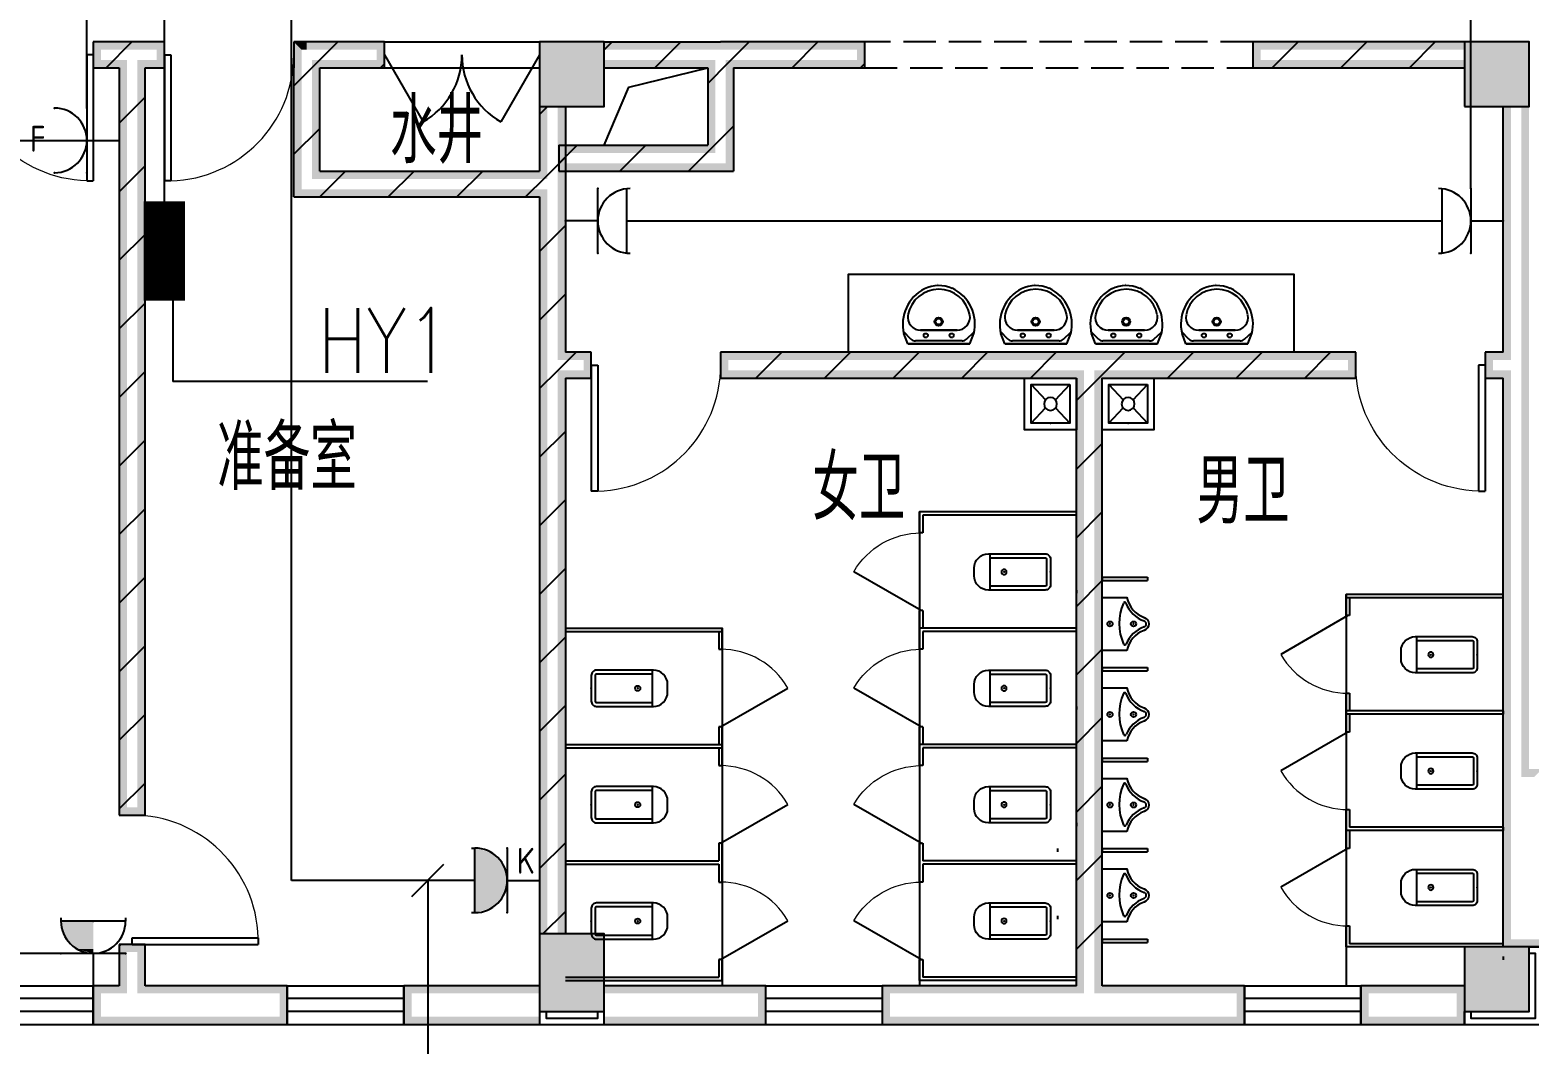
# Model space of a CAD drawing. Extents: x 101023 to 279373, y -114511 to 293844.
# Drawn here: x 169540 to 181130, y 260687 to 268530 of the extents above; entities that cross this region are included whole.
import ezdxf
from ezdxf.enums import TextEntityAlignment as Align

# ---------------------------------------------------------------- set-up
doc = ezdxf.new("R2010")
doc.units = 0
doc.header["$LTSCALE"] = 1000
doc.header["$MEASUREMENT"] = 0
doc.linetypes.add('DASH', pattern=[0.35, 0.25, -0.1])
for name, color, linetype in [('A-DOOR-HOLE', 161, 'Continuous'), ('A-Fixt', 81, 'Continuous'), ('A-WALL-PATT', 252, 'Continuous'), ('BZ', 7, 'Continuous'), ('COLUMN', 2, 'Continuous'), ('DIM-照明', 3, 'Continuous'), ('DOOR_FIRE', 4, 'Continuous'), ('EQUIP-插座', 3, 'Continuous'), ('EQUIP-照明', 3, 'Continuous'), ('EQUIP-箱柜', 3, 'Continuous'), ('PUB_HATCH', 8, 'Continuous'), ('PUB_TEXT', 7, 'Continuous'), ('PUB_WALL', 2, 'Continuous'), ('STAIR', 2, 'Continuous'), ('WALL', 2, 'Continuous'), ('WINDOW', 2, 'Continuous'), ('WIRE-照明', 6, 'Continuous'), ('厕卫厨', 252, 'Continuous'), ('厨卫', 252, 'Continuous')]:
    doc.layers.add(name, color=color, linetype=linetype)
doc.styles.add('_TEL_ATTDEF', font='gbenor', dxfattribs={"bigfont": 'gbcbig'})
doc.styles.add('_TEL_DIM', font='simplex.shx', dxfattribs={"width": 0.8, "height": 3.5, "bigfont": 'gbcbig.shx'})
doc.styles.get("Standard").update_dxf_attribs({"font": 'simplex.shx', "width": 0.8, "bigfont": 'gbcbig.shx'})
pattern_1 = [(45, (-908016.57, -754752.9), (-265.16515, 265.16515), [])]

# ---------------------------------------------------------------- blocks, each defined once
blk = doc.blocks.new('$equip$00002810')
for p, q in [((0.5, 0.5), (-0.5, 0.5)), ((0, 0.5), (0, 0))]:
    blk.add_line(p, q)
blk.add_arc((0, 1), 0.5, 180, 0)
for p in [(-0.5, 1), (0.5, 1), (-0.5, 0.5), (0.5, 0.5), (0, 0)]:
    blk.add_point(p)
at = {"color": 7, "style": '_TEL_DIM'}
blk.add_attdef('$TEXT$', text='', height=0.4, dxfattribs=at).set_placement((0.023, 1.257), align=Align.MIDDLE_CENTER)
at = {"color": 7, "style": '_TEL_DIM', "flags": 1}
for tag in ['A', 'REMARK']:
    blk.add_attdef(tag, text='', height=0.000025, dxfattribs=at).set_placement((0, 0), align=Align.MIDDLE_CENTER)
blk = doc.blocks.new('$equip$00001238')
for p, q in [((0.497, 0.95), (-0.497, 0.95)), ((0.5, 0.5), (-0.5, 0.5)), ((0, 0.5), (0, 0))]:
    blk.add_line(p, q)
blk.add_arc((0, 1), 0.5, 180, 0)
for p in [(0, 0.95), (-0.5, 0.5), (0.5, 0.5), (0, 0)]:
    blk.add_point(p)
at = {"flags": 9}
blk.add_attdef('A', (0, 0), '', height=0.00002, dxfattribs=at)
blk = doc.blocks.new('*X151')
at = {"color": 0}
for p, q in [((-250, 32.8), (-82.8, 200)), ((-250, 68.2), (-118.2, 200)), ((-250, 103.6), (-153.6, 200)), ((-250, 138.9), (-188.9, 200)), ((-250, 174.3), (-224.3, 200)), ((-247.5, 0), (-47.5, 200)), ((-212.1, 0), (-12.1, 200)), ((-176.8, 0), (23.2, 200)), ((-141.4, 0), (58.6, 200)), ((-106.1, 0), (93.9, 200)), ((-70.7, 0), (129.3, 200)), ((-35.4, 0), (164.6, 200)), ((0, 0), (200, 200)), ((35.4, 0), (235.4, 200)), ((70.7, 0), (250, 179.3)), ((106.1, 0), (250, 143.9)), ((141.4, 0), (250, 108.6)), ((176.8, 0), (250, 73.2)), ((212.1, 0), (250, 37.9)), ((247.5, 0), (250, 2.5))]:
    blk.add_line(p, q, dxfattribs=at)
blk = doc.blocks.new('$equip$00002943')
for p, q in [((-0.75, 0.6), (-0.75, 0)), ((0.75, 0.6), (-0.75, 0.6)), ((0.75, 0), (0.75, 0.6)), ((-0.75, 0), (0.75, 0))]:
    blk.add_line(p, q)
for points, const_width in [([(-0.75, 0.3), (0.75, 0.3)], 0.6), ([(-0.75, 0.6), (-0.75, 0), (0.75, 0), (0.75, 0.6), (-0.75, 0.6), (-0.75, 0)], 0.04)]:
    blk.add_lwpolyline(points, dxfattribs=dict(const_width=const_width))
for p in [(0, 0.6), (-0.75, 0.3), (0.75, 0.3), (0, 0)]:
    blk.add_point(p)
at = {"xscale": 0.00300000000061118, "yscale": 0.00300000000061118, "zscale": 0.00300000000061118}
blk.add_blockref('*X151', (0, 0), dxfattribs=at)
at = {"color": 7, "style": '_TEL_DIM', "flags": 1}
for tag in ['A', 'REMARK']:
    blk.add_attdef(tag, text='', height=0.00002, dxfattribs=at).set_placement((0, 0), align=Align.MIDDLE_CENTER)
blk = doc.blocks.new('$equip$00001764')
for p, q in [((-0.5, 1.05), (-0.5, 1)), ((-0.5, 1), (0.5, 1)), ((0.5, 1.05), (0.5, 1)), ((0.5, 0.5), (-0.5, 0.5)), ((0, 0.5), (0, 0))]:
    blk.add_line(p, q)
blk.add_arc((0, 1), 0.5, 180, 0)
for p in [(-0.5, 0.5), (0.5, 0.5), (0, 0)]:
    blk.add_point(p)
for points in [[(0.433, 0.75), (-0.433, 0.75), (0.5, 1), (-0.5, 1)], [(0.25, 0.567), (-0.25, 0.567), (0.433, 0.75), (-0.433, 0.75)], [(0, 0.5), (0, 0.5), (0.25, 0.567), (-0.25, 0.567)]]:
    blk.add_solid(points)
at = {"color": 7, "style": '_TEL_DIM'}
blk.add_attdef('$TEXT$', text='', height=0.4, dxfattribs=at).set_placement((0.303, 0.211), align=Align.MIDDLE_CENTER)
at = {"color": 7, "style": '_TEL_DIM', "flags": 1}
blk.add_attdef('A', text='', height=0.00002, dxfattribs=at).set_placement((0, 0), align=Align.MIDDLE_CENTER)
blk = doc.blocks.new('$equip$00001239')
for p, q in [((-0.5, 1.05), (-0.5, 1)), ((0.5, 1), (-0.5, 1)), ((0.5, 1.05), (0.5, 1)), ((0.5, 0.5), (-0.5, 0.5)), ((0, 0.5), (0, 0))]:
    blk.add_line(p, q)
blk.add_arc((0, 1), 0.5, 180, 0)
for points in [[(0, 0.75), (-0.433, 0.75), (0, 1), (-0.5, 1)], [(0, 0.567), (-0.25, 0.567), (0, 0.75), (-0.433, 0.75)], [(0, 0.5), (0, 0.5), (0, 0.567), (-0.25, 0.567)]]:
    blk.add_solid(points)
at = {"layer": 'EQUIP-照明'}
for p in [(0, 1), (-0.5, 0.5), (0.5, 0.5), (0, 0)]:
    blk.add_point(p, dxfattribs=at)
at = {"layer": 'EQUIP-照明', "flags": 9}
blk.add_attdef('A', (0, 0), '', height=0.00002, dxfattribs=at)
blk = doc.blocks.new('$lvtry$00000202')
at = {"color": 0}
for p, q in [((-110, -40, 0), (-110, -470, 0)), ((100, -30, 0), (-100, -30, 0)), ((110, -470, 0), (110, -40, 0)), ((140, -470, 0), (-140, -470, 0))]:
    blk.add_line(p, q, dxfattribs=at)
at = {"color": 0, "elevation": 0}
blk.add_lwpolyline([(140, -40, 0.414214), (100, 0), (-100, 0, 0.414214), (-140, -40), (-140, -480, 0.414214), (-30, -590), (30, -590, 0.414214), (140, -480)], format="xyb", close=True, dxfattribs=at)
at = {"color": 0}
blk.add_circle((0, -359, 0), 20, dxfattribs=at)
for centre, start, end in [((-100, -40, 0), 90, 180), ((100, -40, 0), 0, 90)]:
    blk.add_arc(centre, 10, start, end, dxfattribs=at)
for p in [(0, 0, 0), (0, -359, 0)]:
    blk.add_point(p, dxfattribs=at)
blk = doc.blocks.new('$TCHSYS$APDOOR2D')
blk.add_line((0.5, 0), (0, 0.866))
at = {"lineweight": 13}
blk.add_arc((0.5, 0), 1, 120, 180, dxfattribs=at)
blk = doc.blocks.new('_E6')
for p, q in [((240, 0), (-240, 0)), ((-237, 0), (239, 0)), ((240, 0), (270, -79)), ((-213, -36), (-271, -91)), ((-240, 0), (-270, -79)), ((-179, -23), (181, -23)), ((141, -105), (-141, -105)), ((-141, -105), (141, -105)), ((217, -37), (274, -95))]:
    blk.add_line(p, q)
for centre, radius in [((-99, -65), 16.3), ((101, -65), 16.3), ((2, -172), 31.6), ((2, -172), 23)]:
    blk.add_circle(centre, radius)
for centre, radius, start, end in [((28, -152), 307, 166.1751, 244.7296), ((-141, -205), 100, 90, 190.5602), ((-179, -73), 50, 90, 133.181), ((-28, -152), 307, 297.0639, 13.8249), ((141, -205), 100, 349.4398, 90), ((181, -73), 50, 44.5607, 90), ((0, -179), 243, 190.5602, 349.4398), ((0, -201), 250, 245.8071, 296.4628), ((28, -152), 307, 266.589, 266.5936)]:
    blk.add_arc(centre, radius, start, end)
at = {"width": 0.8, "flags": 9}
for tag in ['XSIZE', 'YSIZE']:
    blk.add_attdef(tag, (0, 0), '', height=0.5, dxfattribs=at)
blk = doc.blocks.new('$lvtry$00000191')
for p, q in [((-150, -150), (-39, -269)), ((39, -269), (150, -150)), ((-150, -450), (-39, -331)), ((39, -331), (150, -450))]:
    blk.add_line(p, q)
for points in [[(200, -500), (200, -100), (-200, -100), (-200, -500)], [(150, -450), (150, -150), (-150, -150), (-150, -450)]]:
    blk.add_lwpolyline(points, close=True)
blk.add_circle((0, -300), 50)
blk.add_point((0, -150))
blk = doc.blocks.new('$DorLib2D$00000001')
for p, q in [((0.45, 0.975), (0.5, 0.975)), ((0.45, 0), (0.45, 0.975)), ((0.5, 0), (0.5, 0.975)), ((0.5, 0), (0.45, 0))]:
    blk.add_line(p, q)
at = {"lineweight": 13}
blk.add_arc((0.475, 0), 0.975, 91.4693, 180, dxfattribs=at)
blk = doc.blocks.new('$WINLIB2D$00000001')
at = {"color": 0}
for points in [[(-0.5, 0.5), (-0.5, -0.5)], [(-0.5, 0.5), (0.5, 0.5)], [(0.5, -0.5), (0.5, 0.5)], [(0.5, 0.1667), (-0.5, 0.1667)], [(0.5, -0.1667), (-0.5, -0.1667)], [(-0.5, -0.5), (0.5, -0.5)]]:
    blk.add_lwpolyline(points, dxfattribs=at)
blk = doc.blocks.new('$lvtry$00000222')
at = {"color": 0, "elevation": 0}
blk.add_lwpolyline([(-205, -191), (-205, 0), (205, 0), (205, -191, 0.268068), (51, -323, -0.317765), (0, -360, -0.317765), (-51, -323, 0.268068)], format="xyb", close=True, dxfattribs=at)
at = {"color": 0}
for centre in [(0, -60, 0), (0, -242, 0)]:
    blk.add_circle(centre, 20, dxfattribs=at)
for centre, radius, start, end in [((-152, -175, 0), 10, 114.1084, 248.1394), ((5, -526, 0), 395, 66.6675, 114.1084), ((-243, -401, 0), 233, 19.2639, 68.1394), ((243, -401, 0), 233, 110.4941, 160.7361), ((158, -173, 0), 10, 290.4941, 66.6675), ((0, -316, 0), 24, 199.2639, 269.4998), ((0, -316, 0), 24, 270.5002, 340.7361)]:
    blk.add_arc(centre, radius, start, end, dxfattribs=at)
for p in [(0, -60, 0), (0, -242, 0)]:
    blk.add_point(p, dxfattribs=at)
blk = doc.blocks.new('$DorLib2D$00000231')
at = {"color": 0}
for p, q in [((-0.5, 0), (-0.25, 0.433)), ((0.5, 0), (0.25, 0.433))]:
    blk.add_line(p, q, dxfattribs=at)
for centre, start, end in [((-0.5, 0), 0, 60), ((0.5, 0), 120, 180)]:
    blk.add_arc(centre, 0.5, start, end, dxfattribs=at)
blk = doc.blocks.new('_FZH')
blk.add_lwpolyline([(-0.5, -0.5), (0.5, -0.5), (0.5, 0.5), (-0.5, 0.5)], close=True)
at = {"layer": 'PUB_HATCH'}
blk.add_solid([(-0.5, -0.5), (0.5, -0.5), (-0.5, 0.5), (0.5, 0.5)], dxfattribs=at)
blk = doc.blocks.new('A$C40CE5D7B')
at = {"layer": 'A-WALL-PATT'}
h = blk.add_hatch(dxfattribs=at)
h.set_pattern_fill('普通砖', color=256, scale=150, style=0)
h.set_pattern_definition(pattern_1)
h.paths.add_polyline_path([(54000, 101637), (54000, 101770), (53700, 101770), (53700, 101570), (53900, 101570), (53960, 101630)])
h = blk.add_hatch(dxfattribs=at)
h.set_pattern_fill('普通砖', color=256, scale=150, style=0)
h.set_pattern_definition(pattern_1)
h.paths.add_polyline_path([(54040, 101630), (54100, 101570), (54250, 101570), (54250, 101770), (54000, 101770), (54000, 101637)])
h = blk.add_hatch(dxfattribs=at)
h.set_pattern_fill('普通砖', color=256, scale=150, style=0)
h.set_pattern_definition(pattern_1)
h.paths.add_polyline_path([(55390, 101630), (55450, 101570), (55950, 101570), (55950, 101770), (55350, 101770), (55350, 101637)])
h = blk.add_hatch(dxfattribs=at)
h.set_pattern_fill('普通砖', color=256, scale=150, style=0)
h.set_pattern_definition(pattern_1)
h.paths.add_polyline_path([(57650, 101770), (57650, 101570), (58450, 101570), (58510, 101630), (58550, 101637), (58550, 101770)])
h = blk.add_hatch(dxfattribs=at)
h.set_pattern_fill('普通砖', color=256, scale=150, style=0)
h.set_pattern_definition(pattern_1)
h.paths.add_polyline_path([(58590, 101630), (58650, 101570), (59664, 101570), (59664, 101770), (58550, 101770), (58550, 101637)])
h = blk.add_hatch(dxfattribs=at)
h.set_pattern_fill('普通砖', color=256, scale=150, style=0)
h.set_pattern_definition(pattern_1)
h.paths.add_polyline_path([(64300, 101570), (64300, 101770), (62664, 101770), (62664, 101570)])
h = blk.add_hatch(dxfattribs=at)
h.set_pattern_fill('普通砖', color=256, scale=150, style=0)
h.set_pattern_definition(pattern_1)
h.paths.add_polyline_path([(53960, 101630), (53900, 101570), (53900, 95790), (54100, 95790), (54100, 101570), (54040, 101630), (54000, 101637)])
h = blk.add_hatch(dxfattribs=at)
h.set_pattern_fill('普通砖', color=256, scale=150, style=0)
h.set_pattern_definition(pattern_1)
h.paths.add_polyline_path([(55250, 100570), (55450, 100770), (55450, 101570), (55390, 101630), (55350, 101637), (55310, 101630), (55250, 101570)])
h = blk.add_hatch(dxfattribs=at)
h.set_pattern_fill('普通砖', color=256, scale=150, style=0)
h.set_pattern_definition(pattern_1)
h.paths.add_polyline_path([(58550, 101637), (58510, 101630), (58450, 101570), (58450, 100970), (58650, 100770), (58650, 101570), (58590, 101630)])
h = blk.add_hatch(dxfattribs=at)
h.set_pattern_fill('普通砖', color=256, scale=150, style=0)
h.set_pattern_definition(pattern_1)
h.paths.add_polyline_path([(57350, 101270), (57150, 101270), (57150, 100770), (57210, 100710), (57217, 100670), (57350, 100670)])
h = blk.add_hatch(dxfattribs=at)
h.set_pattern_fill('普通砖', color=256, scale=150, style=0)
h.set_pattern_definition(pattern_1)
h.paths.add_polyline_path([(57300, 100970), (57300, 100770), (58650, 100770), (58450, 100970)])
h = blk.add_hatch(dxfattribs=at)
h.set_pattern_fill('普通砖', color=256, scale=150, style=0)
h.set_pattern_definition(pattern_1)
h.paths.add_polyline_path([(55450, 100770), (55250, 100570), (57150, 100570), (57210, 100630), (57217, 100670), (57210, 100710), (57150, 100770)])
h = blk.add_hatch(dxfattribs=at)
h.set_pattern_fill('普通砖', color=256, scale=150, style=0)
h.set_pattern_definition(pattern_1)
h.paths.add_polyline_path([(57217, 100670), (57210, 100630), (57150, 100570), (57150, 99270), (57283, 99270), (57290, 99310), (57350, 99370), (57350, 100670)])
h = blk.add_hatch(dxfattribs=at)
h.set_pattern_fill('普通砖', color=256, scale=150, style=0)
h.set_pattern_definition(pattern_1)
h.paths.add_polyline_path([(57290, 99230), (57350, 99170), (57550, 99170), (57550, 99370), (57350, 99370), (57290, 99310), (57283, 99270)])
h = blk.add_hatch(dxfattribs=at)
h.set_pattern_fill('普通砖', color=256, scale=150, style=0)
h.set_pattern_definition(pattern_1)
h.paths.add_polyline_path([(61400, 99237), (61400, 99370), (58550, 99370), (58550, 99170), (61300, 99170), (61360, 99230)])
h = blk.add_hatch(dxfattribs=at)
h.set_pattern_fill('普通砖', color=256, scale=150, style=0)
h.set_pattern_definition(pattern_1)
h.paths.add_polyline_path([(61440, 99230), (61500, 99170), (63460, 99170), (63460, 99370), (61400, 99370), (61400, 99237)])
h = blk.add_hatch(dxfattribs=at)
h.set_pattern_fill('普通砖', color=256, scale=150, style=0)
h.set_pattern_definition(pattern_1)
h.paths.add_polyline_path([(57150, 94870), (57350, 94870), (57350, 99170), (57290, 99230), (57283, 99270), (57150, 99270)])
h = blk.add_hatch(dxfattribs=at)
h.set_pattern_fill('普通砖', color=256, scale=150, style=0)
h.set_pattern_definition(pattern_1)
h.paths.add_polyline_path([(61400, 94370), (61500, 94470), (61500, 99170), (61440, 99230), (61400, 99237), (61360, 99230), (61300, 99170), (61300, 94470)])
h = blk.add_hatch(dxfattribs=at)
h.set_pattern_fill('普通砖', color=256, scale=150, style=0)
h.set_pattern_definition(pattern_1)
h.paths.add_polyline_path([(54000, 94370), (54100, 94470), (54100, 94790), (53900, 94790), (53900, 94470)])
at = {"layer": 'PUB_WALL'}
for points in [[(54000, 101770), (53700, 101770), (53760, 101710), (54000, 101710)], [(53700, 101770), (53700, 101570), (53760, 101630), (53760, 101710)], [(54250, 101770), (54000, 101770), (54000, 101710), (54190, 101710)], [(54250, 101570), (54250, 101770), (54190, 101710), (54190, 101630)], [(55350, 101770), (55250, 101770), (55310, 101710), (55350, 101710)], [(55250, 101770), (55250, 101570), (55310, 101630), (55310, 101710)], [(55950, 101770), (55350, 101770), (55350, 101710), (55890, 101710)], [(55950, 101570), (55950, 101770), (55890, 101710), (55890, 101630)], [(57650, 101770), (57150, 101770), (57210, 101710), (57590, 101710)], [(57150, 101770), (57150, 101270), (57210, 101330), (57210, 101710)], [(57650, 101270), (57650, 101770), (57590, 101710), (57590, 101330)], [(57650, 101770), (57650, 101710), (58550, 101710), (58550, 101770)], [(59664, 101770), (58550, 101770), (58550, 101710), (59604, 101710)], [(59664, 101570), (59664, 101770), (59604, 101710), (59604, 101630)], [(64300, 101710), (64300, 101770), (62664, 101770), (62724, 101710)], [(62664, 101770), (62664, 101570), (62724, 101630), (62724, 101710)], [(64800, 101770), (64300, 101770), (64360, 101710), (64740, 101710)], [(64300, 101770), (64300, 101270), (64360, 101330), (64360, 101710)], [(64800, 101770), (64800, 101270), (64740, 101270), (64740, 99270), (64800, 99270), (64800, 101770)], [(64800, 101270), (64800, 101770), (64740, 101710), (64740, 101330)], [(64800, 101770), (64800, 101770), (64800, 101770)], [(53700, 101570), (53900, 101570), (53960, 101630), (53760, 101630)], [(53900, 101570), (53900, 95790), (53960, 95850), (53960, 101630)], [(54100, 95790), (54100, 101570), (54040, 101630), (54040, 95850)], [(54100, 101570), (54250, 101570), (54190, 101630), (54040, 101630)], [(55250, 100570), (55250, 101570), (55310, 101630), (55310, 100630)], [(55450, 100770), (55450, 101570), (55390, 101630), (55390, 100710)], [(55450, 101570), (55950, 101570), (55890, 101630), (55390, 101630)], [(57650, 101630), (57650, 101570), (58450, 101570), (58510, 101630)], [(58450, 101570), (58450, 100970), (58510, 100910), (58510, 101630)], [(58650, 101570), (59664, 101570), (59604, 101630), (58590, 101630)], [(58650, 101570), (58650, 100770), (58590, 100830), (58590, 101630)], [(64300, 101570), (64300, 101630), (62724, 101630), (62664, 101570)], [(57150, 101270), (57650, 101270), (57590, 101330), (57210, 101330)], [(64300, 101270), (64800, 101270), (64740, 101330), (64360, 101330)], [(57210, 101270), (57150, 101270), (57150, 100770), (57210, 100710)], [(57350, 101270), (57290, 101270), (57290, 100670), (57350, 100670)], [(64660, 101270), (64600, 101270), (64600, 99370), (64660, 99310)], [(57300, 100970), (58450, 100970), (58510, 100910), (57300, 100910)], [(57300, 100970), (57300, 100770), (57360, 100770), (57360, 100970)], [(57300, 100770), (58650, 100770), (58590, 100830), (57300, 100830)], [(55450, 100770), (57150, 100770), (57210, 100710), (55390, 100710)], [(55250, 100570), (57150, 100570), (57210, 100630), (55310, 100630)], [(57150, 100570), (57150, 99270), (57210, 99270), (57210, 100630)], [(57350, 100670), (57350, 99370), (57290, 99310), (57290, 100670)], [(57550, 99370), (57350, 99370), (57290, 99310), (57490, 99310)], [(57550, 99170), (57550, 99370), (57490, 99310), (57490, 99230)], [(61400, 99370), (58550, 99370), (58610, 99310), (61400, 99310)], [(58550, 99370), (58550, 99170), (58610, 99230), (58610, 99310)], [(63460, 99370), (61400, 99370), (61400, 99310), (63400, 99310)], [(63460, 99170), (63460, 99370), (63400, 99310), (63400, 99230)], [(64600, 99370), (64460, 99370), (64520, 99310), (64660, 99310)], [(64460, 99370), (64460, 99170), (64520, 99230), (64520, 99310)], [(57150, 94870), (57210, 94870), (57210, 99270), (57150, 99270)], [(57290, 94870), (57350, 94870), (57350, 99170), (57290, 99230)], [(57350, 99170), (57550, 99170), (57490, 99230), (57290, 99230)], [(58550, 99170), (61300, 99170), (61360, 99230), (58610, 99230)], [(61300, 94470), (61300, 99170), (61360, 99230), (61360, 94410)], [(61500, 94470), (61500, 99170), (61440, 99230), (61440, 94410)], [(61500, 99170), (63460, 99170), (63400, 99230), (61440, 99230)], [(64460, 99170), (64600, 99170), (64660, 99230), (64520, 99230)], [(64600, 96145), (64600, 99170), (64660, 99230), (64660, 96145)], [(64800, 96145), (64800, 99270), (64740, 99270), (64740, 96145)], [(64600, 94770), (64660, 94770), (64660, 96145), (64600, 96145)], [(64900, 96145), (64740, 96145), (64740, 96085), (64840, 96085)], [(53900, 95790), (54100, 95790), (54040, 95850), (53960, 95850)], [(57650, 94870), (57150, 94870), (57210, 94810), (57590, 94810)], [(57150, 94870), (57150, 94270), (57210, 94330), (57210, 94810)], [(57650, 94270), (57650, 94870), (57590, 94810), (57590, 94330)], [(64600, 94770), (64900, 94770), (64900, 94830), (64600, 94830)], [(54100, 94790), (53900, 94790), (53960, 94730), (54040, 94730)], [(53900, 94790), (53900, 94470), (53960, 94410), (53960, 94730)], [(54100, 94470), (54100, 94790), (54040, 94730), (54040, 94410)], [(64800, 94770), (64300, 94770), (64360, 94710), (64740, 94710)], [(64300, 94770), (64300, 94270), (64360, 94330), (64360, 94710)], [(64800, 94270), (64800, 94770), (64740, 94710), (64740, 94330)], [(53900, 94470), (53700, 94470), (53760, 94410), (53960, 94410)], [(53700, 94470), (53700, 94170), (53760, 94230), (53760, 94410)], [(55200, 94470), (54100, 94470), (54040, 94410), (55140, 94410)], [(55200, 94170), (55200, 94470), (55140, 94410), (55140, 94230)], [(57150, 94470), (56100, 94470), (56160, 94410), (57150, 94410)], [(56100, 94470), (56100, 94170), (56160, 94230), (56160, 94410)], [(57650, 94470), (57650, 94410), (58840, 94410), (58900, 94470)], [(58900, 94170), (58900, 94470), (58840, 94410), (58840, 94230)], [(61300, 94470), (59800, 94470), (59860, 94410), (61360, 94410)], [(59800, 94470), (59800, 94170), (59860, 94230), (59860, 94410)], [(62600, 94470), (61500, 94470), (61440, 94410), (62540, 94410)], [(62600, 94170), (62600, 94470), (62540, 94410), (62540, 94230)], [(64300, 94470), (63500, 94470), (63560, 94410), (64240, 94410)], [(63500, 94470), (63500, 94170), (63560, 94230), (63560, 94410)], [(64300, 94170), (64300, 94470), (64240, 94410), (64240, 94230)], [(53700, 94170), (54000, 94170), (54000, 94230), (53760, 94230)], [(54000, 94170), (55200, 94170), (55140, 94230), (54000, 94230)], [(56100, 94170), (57150, 94170), (57150, 94230), (56160, 94230)], [(57150, 94270), (57650, 94270), (57590, 94330), (57210, 94330)], [(57650, 94170), (58900, 94170), (58840, 94230), (57650, 94230)], [(59800, 94170), (61400, 94170), (61400, 94230), (59860, 94230)], [(61400, 94170), (62600, 94170), (62540, 94230), (61400, 94230)], [(63500, 94170), (64300, 94170), (64240, 94230), (63560, 94230)], [(64300, 94270), (64800, 94270), (64740, 94330), (64360, 94330)]]:
    blk.add_hatch(color=256, dxfattribs=at).paths.add_polyline_path(points)
for points in [[(57650, 100970), (57841, 101420), (58450, 101570)], [(61300, 98135), (60087, 98135), (60087, 94470)], [(64600, 97495), (63387, 97495), (63387, 94470)], [(57350, 97235), (58562, 97235), (58562, 94470)], [(64300, 94270), (64300, 94170), (64900, 94170), (64900, 94770), (64800, 94770)], [(64350, 94270), (64350, 94220), (64850, 94220), (64850, 94720), (64800, 94720)], [(57150, 94270), (57150, 94170), (57650, 94170), (57650, 94270)], [(57200, 94270), (57200, 94220), (57600, 94220), (57600, 94270)]]:
    blk.add_lwpolyline(points)
at = {"layer": 'A-DOOR-HOLE', "linetype": 'DASH'}
for p, q in [((62664, 101770), (59664, 101770)), ((59664, 101570), (62664, 101570))]:
    blk.add_line(p, q, dxfattribs=at)
at = {"layer": 'DOOR_FIRE'}
for p, q in [((55950, 101770), (57150, 101770)), ((55950, 101570), (57150, 101570))]:
    blk.add_line(p, q, dxfattribs=at)
at = {"layer": 'WALL'}
for p, q in [((54000, 101770), (53700, 101770)), ((53700, 101770), (53700, 101570)), ((54250, 101770), (54000, 101770)), ((54250, 101570), (54250, 101770)), ((55350, 101770), (55250, 101770)), ((55250, 101770), (55250, 101570)), ((55950, 101770), (55350, 101770)), ((55950, 101570), (55950, 101770)), ((57650, 101770), (58550, 101770)), ((59664, 101770), (58550, 101770)), ((59664, 101570), (59664, 101770)), ((64300, 101770), (62664, 101770)), ((62664, 101770), (62664, 101570)), ((64800, 101770), (64800, 101770)), ((53700, 101570), (53900, 101570)), ((53900, 101570), (53900, 95790)), ((54100, 95790), (54100, 101570)), ((54100, 101570), (54250, 101570)), ((55250, 100570), (55250, 101570)), ((55450, 100770), (55450, 101570)), ((55450, 101570), (55950, 101570)), ((57650, 101570), (58450, 101570)), ((58450, 101570), (58450, 100970)), ((58650, 101570), (59664, 101570)), ((58650, 101570), (58650, 100770)), ((62664, 101570), (64300, 101570)), ((57150, 101270), (57150, 100770)), ((57350, 101270), (57350, 100670)), ((64600, 99370), (64600, 101270)), ((57300, 100970), (58450, 100970)), ((57300, 100970), (57300, 100770)), ((55450, 100770), (57150, 100770)), ((57300, 100770), (58650, 100770)), ((57350, 100670), (57350, 99370)), ((55250, 100570), (57150, 100570)), ((57150, 100570), (57150, 99270)), ((57550, 99370), (57350, 99370)), ((57550, 99170), (57550, 99370)), ((61400, 99370), (58550, 99370)), ((58550, 99370), (58550, 99170)), ((63460, 99370), (61400, 99370)), ((63460, 99170), (63460, 99370)), ((64600, 99370), (64460, 99370)), ((64460, 99370), (64460, 99170)), ((57150, 99270), (57150, 94870)), ((57350, 99170), (57350, 94870)), ((57350, 99170), (57550, 99170)), ((58550, 99170), (61300, 99170)), ((61300, 94470), (61300, 99170)), ((61500, 94470), (61500, 99170)), ((61500, 99170), (63460, 99170)), ((64460, 99170), (64600, 99170)), ((64600, 96145), (64600, 99170)), ((61500, 97630), (61850, 97630)), ((61500, 97630), (61500, 97605)), ((61500, 97605), (61850, 97605)), ((61850, 97630), (61850, 97605)), ((61500, 96930), (61850, 96930)), ((61500, 96930), (61500, 96905)), ((61500, 96905), (61850, 96905)), ((61850, 96930), (61850, 96905)), ((61500, 96230), (61850, 96230)), ((61500, 96230), (61500, 96205)), ((61500, 96205), (61850, 96205)), ((61850, 96230), (61850, 96205)), ((64600, 94770), (64600, 96145)), ((53900, 95790), (54100, 95790)), ((61500, 95530), (61850, 95530)), ((61500, 95530), (61500, 95505)), ((61500, 95505), (61850, 95505)), ((61850, 95530), (61850, 95505)), ((61500, 94830), (61850, 94830)), ((61500, 94830), (61500, 94805)), ((61500, 94805), (61850, 94805)), ((61850, 94830), (61850, 94805)), ((54100, 94790), (53900, 94790)), ((53900, 94790), (53900, 94470)), ((54100, 94470), (54100, 94790)), ((64800, 94770), (64900, 94770)), ((53900, 94470), (53700, 94470)), ((53700, 94470), (53700, 94170)), ((55200, 94470), (54100, 94470)), ((55200, 94170), (55200, 94470)), ((57150, 94470), (56100, 94470)), ((56100, 94470), (56100, 94170)), ((58900, 94470), (57650, 94470)), ((58900, 94170), (58900, 94470)), ((61300, 94470), (59800, 94470)), ((59800, 94470), (59800, 94170)), ((62600, 94470), (61500, 94470)), ((62600, 94170), (62600, 94470)), ((64300, 94470), (63500, 94470)), ((63500, 94470), (63500, 94170)), ((64300, 94170), (64300, 94270)), ((53700, 94170), (54000, 94170)), ((54000, 94170), (55200, 94170)), ((56100, 94170), (57150, 94170)), ((57650, 94170), (58900, 94170)), ((59800, 94170), (61400, 94170)), ((61400, 94170), (62600, 94170)), ((63500, 94170), (64300, 94170))]:
    blk.add_line(p, q, dxfattribs=at)
at = {"layer": '厕卫厨'}
blk.add_lwpolyline([(62985, 99370), (62985, 99970), (59535, 99970), (59535, 99370)], dxfattribs=at)
at = {"layer": '厨卫'}
for p, q in [((61300, 98135), (60087, 98135)), ((60087, 97972), (60087, 98135)), ((61300, 98110), (60112, 98110)), ((60112, 98110), (60112, 97972)), ((60112, 97972), (60087, 97972)), ((61300, 97530), (61300, 97505)), ((63387, 97332), (63387, 97495)), ((64600, 97495), (63387, 97495)), ((64600, 97470), (63387, 97470)), ((63412, 97470), (63412, 97332)), ((60112, 97372), (60087, 97372)), ((60087, 97222), (60087, 97372)), ((60112, 97372), (60112, 97235)), ((57350, 97235), (57350, 97210)), ((57350, 97235), (58562, 97235)), ((57350, 97235), (57350, 97210)), ((57350, 97235), (58537, 97235)), ((58562, 97072), (58562, 97235)), ((61300, 97235), (60087, 97235)), ((61300, 97235), (60087, 97235)), ((60087, 97072), (60087, 97235)), ((63412, 97332), (63387, 97332)), ((57350, 97210), (58537, 97210)), ((57350, 97210), (58562, 97210)), ((58537, 97210), (58537, 97072)), ((61300, 97210), (60112, 97210)), ((61300, 97210), (60112, 97210)), ((60112, 97210), (60112, 97072)), ((58537, 97072), (58562, 97072)), ((60112, 97072), (60087, 97072)), ((63387, 96732), (63412, 96732)), ((63387, 96570), (63387, 96732)), ((63412, 96732), (63412, 96595)), ((61300, 96630), (61300, 96605)), ((63387, 96432), (63387, 96595)), ((64600, 96595), (63387, 96595)), ((64600, 96570), (63387, 96570)), ((64600, 96570), (63387, 96570)), ((64600, 96595), (63412, 96595)), ((64600, 96595), (63412, 96595)), ((64600, 96595), (63412, 96595)), ((64600, 96570), (63412, 96570)), ((63412, 96570), (63412, 96432)), ((64600, 96570), (63412, 96570)), ((64600, 96595), (64600, 96570)), ((64600, 96595), (64600, 96570)), ((58537, 96472), (58537, 96335)), ((58562, 96472), (58537, 96472)), ((58562, 96322), (58562, 96472)), ((60112, 96472), (60087, 96472)), ((60087, 96322), (60087, 96472)), ((60112, 96472), (60112, 96335)), ((63412, 96432), (63387, 96432)), ((57350, 96335), (57350, 96310)), ((57350, 96335), (58562, 96335)), ((57350, 96335), (57350, 96310)), ((57350, 96335), (58537, 96335)), ((57350, 96310), (58537, 96310)), ((57350, 96310), (58562, 96310)), ((58537, 96310), (58537, 96172)), ((58562, 96172), (58562, 96335)), ((61300, 96335), (60087, 96335)), ((60087, 96172), (60087, 96335)), ((61300, 96310), (60112, 96310)), ((60112, 96310), (60112, 96172)), ((58537, 96172), (58562, 96172)), ((60112, 96172), (60087, 96172)), ((61300, 95730), (61300, 95705)), ((63387, 95832), (63412, 95832)), ((63387, 95670), (63387, 95832)), ((63412, 95832), (63412, 95695)), ((63387, 95532), (63387, 95682)), ((64600, 95670), (63387, 95670)), ((64600, 95695), (63412, 95695)), ((64600, 95695), (63412, 95695)), ((63412, 95670), (63412, 95532)), ((64600, 95670), (63412, 95670)), ((64600, 95695), (64600, 95670)), ((64600, 95695), (64600, 95670)), ((58537, 95572), (58537, 95435)), ((58562, 95572), (58537, 95572)), ((58562, 95422), (58562, 95572)), ((60087, 95572), (60112, 95572)), ((60087, 95422), (60087, 95572)), ((60112, 95572), (60112, 95435)), ((61155, 95530), (61155, 95505)), ((61155, 95530), (61155, 95505)), ((63412, 95532), (63387, 95532)), ((57350, 95435), (58537, 95435)), ((57350, 95410), (58537, 95410)), ((58537, 95410), (58537, 95272)), ((58562, 95272), (58562, 95422)), ((60087, 95272), (60087, 95422)), ((61300, 95435), (60112, 95435)), ((60112, 95410), (60112, 95272)), ((61300, 95410), (60112, 95410)), ((58537, 95272), (58562, 95272)), ((60112, 95272), (60087, 95272)), ((61155, 95010), (61155, 94985)), ((61155, 95010), (61155, 94985)), ((63387, 94932), (63412, 94932)), ((63387, 94770), (63387, 94932)), ((63412, 94932), (63412, 94795)), ((64600, 94770), (63387, 94770)), ((64600, 94795), (63412, 94795)), ((64600, 94695), (64600, 94670)), ((58537, 94672), (58537, 94535)), ((58562, 94672), (58537, 94672)), ((58562, 94510), (58562, 94672)), ((60087, 94672), (60112, 94672)), ((60087, 94510), (60087, 94672)), ((60112, 94672), (60112, 94535)), ((57350, 94535), (58537, 94535)), ((57350, 94510), (58562, 94510)), ((61300, 94510), (60087, 94510)), ((61300, 94535), (60112, 94535))]:
    blk.add_line(p, q, dxfattribs=at)
at = {"layer": 'A-Fixt', "rotation": 90}
for p in [(61500, 97268), (61500, 96568), (61500, 95868), (61500, 95168)]:
    blk.add_blockref('$lvtry$00000222', p, dxfattribs=at)
at = {"layer": 'COLUMN'}
for p, xscale, yscale, zscale, rotation in [((57400, 101520), 499.99999902735, 500.0000001064036, 500.0000001064036, 359.9999999789492), ((64550, 101520), 499.9999994863756, 500.0000002366723, 500.0000002366723, 359.9999999729194), ((57400, 94570), 500.0008397699567, 599.999999848078, 599.999999848078, 359.9999999925562), ((64550, 94520), 499.9999997440027, 500.0000000278233, 500.0000000278233, 359.9999999764145)]:
    blk.add_blockref('_FZH', p, dxfattribs=dict(at, xscale=xscale, yscale=yscale, zscale=zscale, rotation=rotation))
at = {"layer": 'DOOR_FIRE', "xscale": 1200, "yscale": 1200, "zscale": 200, "rotation": 180}
blk.add_blockref('$DorLib2D$00000231', (56550, 101670), dxfattribs=at)
at = {"layer": 'WINDOW'}
for name, p, xscale, yscale, zscale, rotation in [('$DorLib2D$00000001', (53200, 101670), -1000, 1000, 1000, 180), ('$DorLib2D$00000001', (54750, 101670), 1000, 1000, -1000, 180), ('$DorLib2D$00000001', (58050, 99270), 1000, 1000, 1000, 180), ('$DorLib2D$00000001', (63960, 99270), -1000, 1000, -1000, 180), ('$DorLib2D$00000001', (54000, 95290), 1000, 1000, -1000, 270), ('$WINLIB2D$00000001', (59350, 94320), -900, 300, -900, 180.0000000001777), ('$WINLIB2D$00000001', (63050, 94320), 900, 300, -900, 1.773407123291072e-10)]:
    blk.add_blockref(name, p, dxfattribs=dict(at, xscale=xscale, yscale=yscale, zscale=zscale, rotation=rotation))
at = {"layer": 'WINDOW', "yscale": 300}
for p, xscale, zscale in [((52400, 94320), 2600, -2600), ((55650, 94320), 900, -900)]:
    blk.add_blockref('$WINLIB2D$00000001', p, dxfattribs=dict(at, xscale=xscale, zscale=zscale))
at = {"layer": '厕卫厨', "rotation": 180}
for p in [(60237, 99434), (60987, 99434), (61687, 99434), (62387, 99434)]:
    blk.add_blockref('_E6', p, dxfattribs=at)
at = {"layer": '厨卫', "xscale": -1}
for name, p, rotation in [('$lvtry$00000191', (61100, 98670), 180), ('$lvtry$00000191', (61700, 98670), 180), ('$lvtry$00000202', (61100, 97670), 270.0000005866131), ('$lvtry$00000202', (64400, 97030), 270.0000005866131), ('$lvtry$00000202', (61100, 96770), 270.0000005866131), ('$lvtry$00000202', (64400, 96130), 270.0000005866131), ('$lvtry$00000202', (61100, 95870), 270.0000005866131), ('$lvtry$00000202', (64400, 95230), 270.0000005866131), ('$lvtry$00000202', (61100, 94970), 270.0000005866131)]:
    blk.add_blockref(name, p, dxfattribs=dict(at, rotation=rotation))
at = {"layer": '厨卫', "yscale": 600, "zscale": 25}
for p, xscale, rotation in [((60100, 97672), -600, 89.99999960053185), ((63400, 97032), 600, 90.0000005866021), ((58550, 96772), 600, 270.0000003994681), ((60100, 96772), -600, 89.99999960053185), ((63400, 96132), 600, 90.0000005866021), ((58550, 95872), 600, 270.0000003994681), ((60100, 95872), -600, 89.99999960053185), ((63400, 95232), 600, 90.0000005866021), ((58550, 94972), 600, 270.0000005866021), ((60100, 94972), -600, 89.99999941339789)]:
    blk.add_blockref('$TCHSYS$APDOOR2D', p, dxfattribs=dict(at, xscale=xscale, rotation=rotation))
at = {"layer": '厨卫', "rotation": 89.9999994133869}
for p in [(57550, 96770), (57550, 95870), (57550, 94970)]:
    blk.add_blockref('$lvtry$00000202', p, dxfattribs=at)
at = {"layer": 'PUB_TEXT'}
for s, p in [('水井', (55994, 100832)), ('准备室', (54657, 98304)), ('女卫', (59258, 98069)), ('男卫', (62229, 98044))]:
    blk.add_text(s, height=500, dxfattribs=at).set_placement(p)

msp = doc.modelspace()

# ---------------------------------------------------------------- linework, layer by layer
at = {"layer": 'BZ'}
for p in [(170645, 266445), (172614, 265811)]:
    msp.add_line(p, (170645, 265811), dxfattribs=at)
at = {"layer": 'DIM-照明'}
msp.add_line((172493, 261829), (172741, 262077), dxfattribs=at)
msp.add_lwpolyline([(172617, 261953), (172617, 259950)], dxfattribs=at)
at = {"layer": 'WIRE-照明'}
for p, q in [((170580, 267195), (170580, 269644)), ((171563, 261953), (171563, 269644)), ((180680, 267303), (180680, 269644)), ((169980, 267926), (169980, 269532)), ((153130, 267676), (169980, 267676)), ((174155, 267053), (180455, 267053)), ((172980, 261953), (171563, 261953)), ((169780, 261388), (169399, 261388))]:
    msp.add_line(p, q, dxfattribs=at)

# ---------------------------------------------------------------- block references
at = {"layer": 'EQUIP-插座'}
ref = msp.add_blockref('$equip$00002810', (170230, 267676), dxfattribs=dict(at, xscale=500.0000000000002, yscale=500.0000000000002, zscale=500.0000000000002, rotation=89.99999999999999))
ref.add_attrib('$TEXT$', 'F', dxfattribs={"layer": '0', "color": 7, "height": 200, "style": '_TEL_ATTDEF'}).set_placement((169601, 267688), align=Align.MIDDLE_CENTER)
at = {"layer": 'EQUIP-插座', "xscale": 500, "yscale": 500, "zscale": 500}
for p, rotation in [((173680, 267053), 270), ((180930, 267053), 90)]:
    msp.add_blockref('$equip$00001238', p, dxfattribs=dict(at, rotation=rotation))
at = {"layer": 'EQUIP-插座'}
ref = msp.add_blockref('$equip$00001764', (173480, 261953), dxfattribs=dict(at, xscale=500, yscale=500, zscale=500, rotation=90))
ref.add_attrib('$TEXT$', 'K', dxfattribs={"layer": '0', "color": 7, "height": 200, "style": '_TEL_ATTDEF'}).set_placement((173374, 262104), align=Align.MIDDLE_CENTER)
at = {"layer": 'EQUIP-插座', "xscale": 500, "yscale": 500, "zscale": 500}
msp.add_blockref('$equip$00001239', (170030, 261138), dxfattribs=at)
at = {"layer": 'EQUIP-箱柜', "xscale": 500, "yscale": 500, "zscale": 500, "rotation": 270}
msp.add_blockref('$equip$00002943', (170430, 266820), dxfattribs=at)
at = {"layer": 'STAIR'}
msp.add_blockref('A$C40CE5D7B', (116330, 166668), dxfattribs=at)

# ---------------------------------------------------------------- texts
at = {"layer": 'BZ', "style": '_TEL_DIM', "width": 0.8}
msp.add_text('HY1', height=500, dxfattribs=at).set_placement((171766, 265879))

doc.saveas('drawing.dxf')
